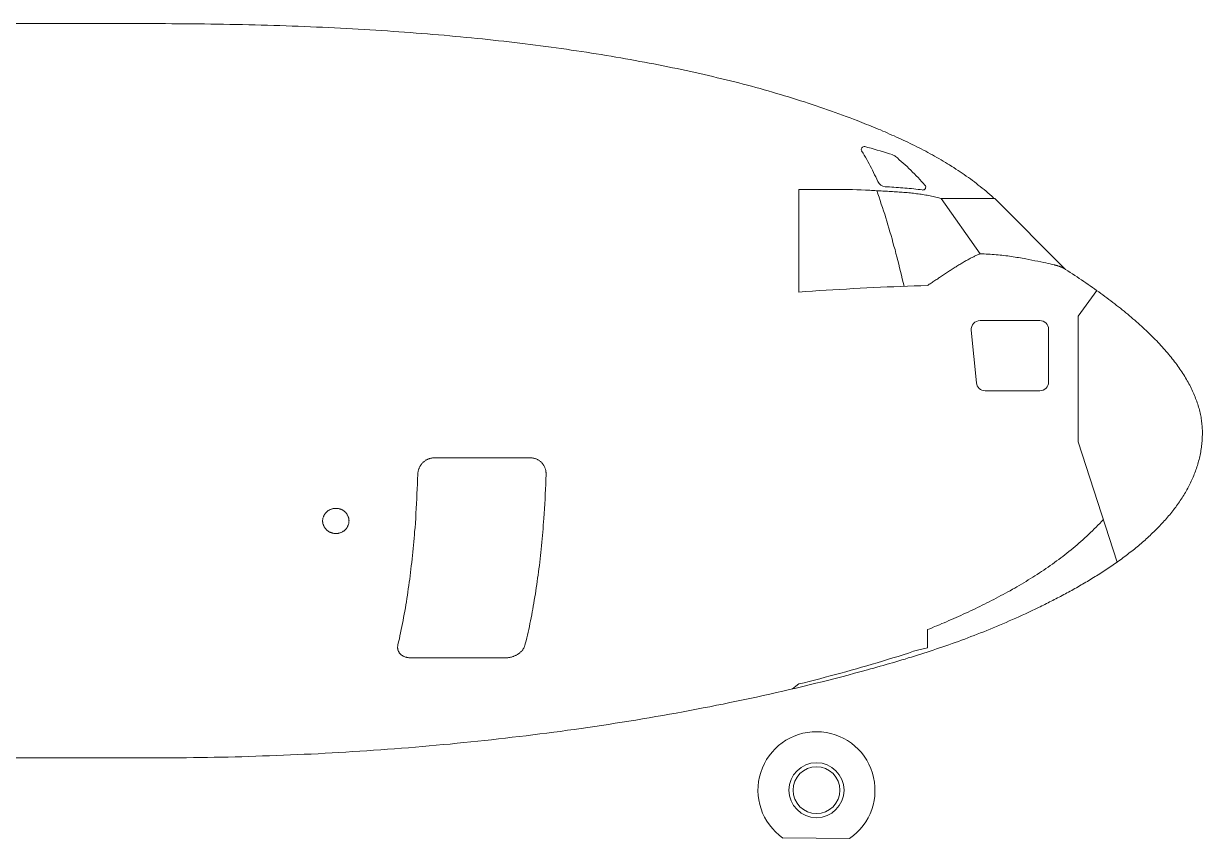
# Model space of a CAD drawing. Header units: millimetres. Extents: x -49665 to 3353, y -2 to 17032.
# Drawn here: x -6883 to 3353, y -2 to 7073 of the extents above; entities that cross this region are included whole.
import ezdxf

# ---------------------------------------------------------------- set-up
doc = ezdxf.new("R2010")
doc.units = ezdxf.units.MM
doc.layers.add('ceco.net 195', color=7, linetype='Continuous', lineweight=5)

msp = doc.modelspace()

# ---------------------------------------------------------------- linework, layer by layer
at = {"layer": 'ceco.net 195', "linetype": 'Continuous'}
for p, q in [((-8603, 7073), (-5766, 7073)), ((-152, 5631), (-152, 4742)), ((1423, 5074), (1086, 5554)), ((1086, 5554), (1550, 5554)), ((1550, 5554), (2165, 4938)), ((2274, 4533), (2435, 4756)), ((2274, 3441), (2274, 4533)), ((1346, 4411), (1390, 3954)), ((1422, 4495), (1941, 4495)), ((2017, 3961), (2017, 4418)), ((1466, 3885), (1941, 3885)), ((2274, 3441), (2612, 2398)), ((-3316, 3303), (-2482, 3303)), ((2586, 2479), (2586, 2479)), ((965, 1811), (965, 1653)), ((-2700, 1566), (-3518, 1566)), ((-14115, 697), (-5766, 697))]:
    msp.add_line(p, q, dxfattribs=at)
at = {"layer": 'ceco.net 195'}
for p, q in [((-152, 1339), (-205, 1297)), ((-290, 2), (290, -2))]:
    msp.add_line(p, q, dxfattribs=at)
at = {"layer": 'ceco.net 195', "linetype": 'Continuous'}
for points in [[(-5766, 7073), (-5708, 7073), (-5651, 7073), (-5595, 7072), (-5538, 7072), (-5481, 7072), (-5425, 7071), (-5369, 7071), (-5313, 7070), (-5258, 7069), (-5202, 7068), (-5147, 7067), (-5092, 7066), (-5037, 7065), (-4982, 7064), (-4927, 7063), (-4873, 7061), (-4819, 7060), (-4765, 7058), (-4711, 7057), (-4657, 7055), (-4604, 7053), (-4551, 7051), (-4498, 7049), (-4445, 7047), (-4392, 7045), (-4339, 7043), (-4287, 7041), (-4235, 7038), (-4183, 7036), (-4131, 7033), (-4080, 7030), (-4028, 7027), (-3977, 7025), (-3926, 7022), (-3875, 7019), (-3825, 7015), (-3774, 7012), (-3724, 7009), (-3674, 7005), (-3624, 7002), (-3574, 6998), (-3525, 6995), (-3475, 6991), (-3426, 6987), (-3377, 6983), (-3329, 6979), (-3280, 6975), (-3232, 6971), (-3183, 6967), (-3135, 6962), (-3088, 6958), (-3040, 6953), (-2993, 6948), (-2945, 6944), (-2898, 6939), (-2851, 6934), (-2805, 6929), (-2758, 6924), (-2712, 6919), (-2666, 6913), (-2620, 6908), (-2574, 6903), (-2528, 6897), (-2483, 6892), (-2438, 6886), (-2393, 6880), (-2348, 6874), (-2303, 6868), (-2259, 6862), (-2215, 6856), (-2170, 6850), (-2127, 6843), (-2083, 6837), (-2039, 6830), (-1996, 6824), (-1953, 6817), (-1910, 6810), (-1867, 6804), (-1825, 6797), (-1782, 6790), (-1740, 6782), (-1698, 6775), (-1656, 6768), (-1615, 6761), (-1573, 6753), (-1532, 6745), (-1491, 6738), (-1450, 6730), (-1409, 6722), (-1369, 6714), (-1328, 6706), (-1288, 6698), (-1248, 6690), (-1208, 6682), (-1169, 6673), (-1129, 6665), (-1090, 6656), (-1051, 6648), (-1012, 6639), (-974, 6630), (-935, 6621), (-897, 6612), (-859, 6603), (-821, 6594), (-783, 6585), (-746, 6576), (-708, 6566), (-671, 6557), (-634, 6547), (-598, 6537), (-561, 6528), (-525, 6518), (-488, 6508), (-452, 6498), (-417, 6488), (-381, 6477), (-345, 6467), (-310, 6457), (-275, 6446), (-240, 6436), (-206, 6425), (-171, 6414), (-137, 6403), (-103, 6392), (-69, 6381), (-35, 6370), (-1, 6359), (32, 6348), (65, 6336), (98, 6325), (131, 6313), (164, 6302), (196, 6290), (229, 6278), (261, 6266), (293, 6254), (324, 6242), (356, 6230)], [(356, 6230), (376, 6222), (396, 6214), (416, 6206), (436, 6198), (456, 6190), (477, 6182), (497, 6174), (517, 6165), (537, 6157), (557, 6149), (577, 6140), (597, 6132), (617, 6123), (637, 6114), (657, 6105), (677, 6097), (696, 6088), (716, 6079), (736, 6070), (756, 6060), (775, 6051), (795, 6042), (815, 6032), (834, 6023), (854, 6013), (873, 6003), (893, 5994), (912, 5984), (931, 5974), (951, 5964), (970, 5953), (989, 5943), (1008, 5933), (1027, 5922), (1046, 5911), (1065, 5901), (1084, 5890), (1102, 5879), (1121, 5867), (1140, 5856), (1158, 5845), (1177, 5833), (1195, 5822), (1213, 5810), (1231, 5798), (1249, 5786), (1267, 5774), (1285, 5762), (1303, 5749), (1321, 5737), (1338, 5724), (1356, 5711), (1373, 5698), (1390, 5685), (1407, 5671), (1424, 5658), (1441, 5644), (1458, 5631), (1475, 5617), (1491, 5603), (1508, 5588), (1524, 5574), (1540, 5559)], [(394, 5967), (406, 5949), (417, 5930), (427, 5912), (438, 5893), (449, 5875), (459, 5856), (469, 5837), (479, 5818), (488, 5799), (498, 5780), (507, 5761), (516, 5741), (525, 5722), (534, 5702)], [(422, 6005), (449, 5998), (476, 5990), (503, 5983), (529, 5975), (556, 5967), (583, 5960), (609, 5951), (635, 5943), (662, 5935)], [(687, 5920), (704, 5906), (721, 5891), (738, 5876), (755, 5861), (771, 5846), (788, 5831), (804, 5815), (820, 5800), (836, 5784), (852, 5768), (868, 5752), (884, 5736), (899, 5720), (914, 5703), (929, 5687), (944, 5670)], [(-152, 5631), (-113, 5632), (-74, 5632), (-35, 5633), (4, 5633), (43, 5633), (82, 5633), (121, 5633), (160, 5633), (199, 5633), (237, 5632), (276, 5631), (314, 5631), (352, 5630), (390, 5629), (428, 5627), (466, 5626)], [(921, 5628), (903, 5631), (884, 5633), (865, 5635), (846, 5638), (827, 5640), (808, 5641), (789, 5643), (770, 5645), (751, 5646), (732, 5648), (713, 5649), (694, 5651), (675, 5652), (656, 5653), (637, 5654), (618, 5655), (599, 5656)], [(1086, 5554), (1074, 5557), (1063, 5560), (1051, 5564), (1039, 5567), (1027, 5569), (1014, 5572), (1002, 5575), (989, 5577), (977, 5580), (964, 5582), (951, 5584), (938, 5587), (925, 5589), (912, 5591), (898, 5592), (885, 5594), (871, 5596), (858, 5597), (844, 5599), (830, 5600), (817, 5602), (803, 5603), (789, 5605), (775, 5606), (761, 5607), (747, 5608), (733, 5609), (719, 5610), (705, 5611), (691, 5612), (677, 5613), (662, 5614), (648, 5615), (634, 5616), (620, 5617), (606, 5618), (592, 5618), (578, 5619), (564, 5620), (550, 5621), (536, 5622), (522, 5622), (508, 5623), (494, 5624), (480, 5625), (466, 5626)], [(762, 4792), (755, 4824), (747, 4856), (740, 4888), (732, 4920), (724, 4952), (716, 4983), (708, 5015), (700, 5047), (692, 5078), (684, 5110), (675, 5141), (666, 5172), (658, 5203), (649, 5234), (640, 5265), (631, 5296), (622, 5326), (613, 5357), (603, 5387), (594, 5417), (584, 5447), (575, 5477), (565, 5506), (555, 5536), (545, 5565), (535, 5594), (525, 5623)], [(1423, 5074), (1418, 5072), (1412, 5070), (1406, 5067), (1399, 5065), (1393, 5062), (1387, 5059), (1380, 5056), (1373, 5053), (1367, 5049), (1360, 5046), (1353, 5043), (1346, 5039), (1339, 5035), (1331, 5031), (1324, 5027), (1317, 5023), (1309, 5019), (1302, 5015), (1294, 5010), (1286, 5006), (1278, 5001), (1271, 4997), (1263, 4992), (1255, 4987), (1247, 4982), (1238, 4977), (1230, 4972), (1222, 4967), (1214, 4962), (1206, 4957), (1197, 4952), (1189, 4946), (1181, 4941), (1172, 4936), (1164, 4930), (1156, 4925), (1147, 4919), (1139, 4914), (1130, 4908), (1122, 4903), (1113, 4897), (1105, 4892), (1097, 4886), (1088, 4880), (1080, 4875), (1071, 4869), (1063, 4864), (1055, 4858), (1046, 4852), (1038, 4847), (1030, 4841), (1022, 4836), (1013, 4830), (1005, 4825), (997, 4819), (989, 4814), (981, 4809), (973, 4803), (965, 4798)], [(1423, 5074), (1441, 5074), (1459, 5073), (1476, 5072), (1494, 5071), (1511, 5070), (1528, 5069), (1545, 5068), (1562, 5066), (1579, 5065), (1596, 5063), (1612, 5061), (1629, 5060), (1645, 5057), (1662, 5055), (1678, 5053), (1694, 5051), (1710, 5048), (1726, 5046), (1742, 5043), (1757, 5041), (1773, 5038), (1789, 5035), (1804, 5032), (1820, 5029)], [(1820, 5029), (1846, 5024), (1872, 5019), (1898, 5014), (1924, 5009), (1950, 5004), (1975, 4999)], [(1975, 4999), (1994, 4995), (2013, 4990), (2031, 4986), (2049, 4982), (2068, 4977)], [(2068, 4977), (2072, 4976), (2076, 4975), (2079, 4974), (2083, 4973), (2086, 4972), (2090, 4971), (2093, 4971), (2096, 4970), (2099, 4969), (2102, 4968), (2104, 4967), (2107, 4966), (2109, 4966), (2112, 4965), (2114, 4964), (2117, 4963), (2119, 4962), (2121, 4961), (2124, 4960), (2126, 4959), (2129, 4958), (2131, 4957), (2134, 4956), (2136, 4955), (2139, 4954), (2141, 4952), (2144, 4951), (2147, 4949)], [(2147, 4949), (2149, 4948), (2152, 4947), (2154, 4946), (2157, 4944), (2159, 4942), (2162, 4940), (2165, 4938)], [(2165, 4939), (2185, 4926), (2205, 4913), (2225, 4900), (2245, 4887), (2265, 4873), (2284, 4860), (2303, 4847), (2323, 4834), (2342, 4821), (2361, 4808), (2379, 4795), (2398, 4782), (2416, 4769), (2434, 4756), (2453, 4743), (2471, 4730), (2488, 4717), (2506, 4704), (2523, 4691), (2541, 4678), (2558, 4665), (2575, 4652), (2592, 4639), (2608, 4626), (2625, 4613), (2641, 4601), (2657, 4588), (2673, 4575), (2689, 4562), (2704, 4549), (2720, 4536), (2735, 4523), (2750, 4510), (2765, 4497), (2780, 4484), (2795, 4471), (2809, 4458), (2823, 4445), (2837, 4433), (2851, 4420), (2865, 4407), (2879, 4394), (2892, 4381), (2905, 4368), (2918, 4355), (2931, 4342), (2944, 4329), (2956, 4317), (2968, 4304), (2980, 4291), (2992, 4278), (3004, 4265), (3016, 4252), (3027, 4240), (3038, 4227), (3049, 4214), (3060, 4201), (3071, 4188), (3081, 4176), (3091, 4163), (3101, 4150), (3111, 4137), (3121, 4124), (3130, 4112), (3140, 4099), (3149, 4086), (3158, 4073), (3166, 4061), (3175, 4048), (3183, 4035), (3191, 4022), (3199, 4010), (3207, 3997), (3214, 3984), (3222, 3971), (3229, 3959), (3236, 3946), (3243, 3933), (3249, 3921), (3255, 3908), (3262, 3895), (3268, 3882), (3273, 3870), (3279, 3857), (3284, 3844), (3289, 3832), (3294, 3819), (3299, 3806), (3304, 3794), (3308, 3781), (3312, 3768), (3316, 3756), (3320, 3743), (3324, 3731), (3327, 3718), (3330, 3705), (3333, 3693), (3336, 3680), (3338, 3668), (3341, 3655), (3343, 3642), (3345, 3630), (3346, 3617), (3348, 3605), (3349, 3592), (3350, 3580), (3351, 3567), (3352, 3554), (3353, 3542), (3353, 3529), (3353, 3517)], [(-152, 4742), (-93, 4746), (-34, 4750), (26, 4754), (85, 4758), (144, 4761), (203, 4765), (262, 4768), (321, 4772), (380, 4775), (439, 4778), (498, 4781), (557, 4783), (615, 4786), (674, 4788), (732, 4791), (791, 4793), (849, 4795), (907, 4796), (965, 4798)], [(3353, 3517), (3353, 3503), (3352, 3489), (3352, 3475), (3351, 3462), (3350, 3448), (3349, 3434), (3347, 3421), (3346, 3407), (3344, 3394), (3342, 3380), (3340, 3367), (3338, 3354), (3335, 3340), (3333, 3327), (3330, 3314), (3327, 3301), (3324, 3288), (3320, 3275), (3317, 3262), (3313, 3249), (3309, 3236), (3305, 3224), (3301, 3211), (3296, 3198), (3292, 3186), (3287, 3173), (3282, 3161), (3277, 3148), (3272, 3136), (3267, 3123), (3261, 3111), (3256, 3099), (3250, 3086), (3244, 3074), (3238, 3062), (3231, 3050), (3225, 3038), (3218, 3026), (3212, 3014), (3205, 3002), (3198, 2991), (3191, 2979), (3184, 2967), (3176, 2956), (3169, 2944), (3161, 2932), (3153, 2921), (3145, 2910), (3137, 2898), (3129, 2887), (3121, 2875), (3112, 2864), (3104, 2853), (3095, 2842), (3086, 2831), (3078, 2820), (3069, 2809), (3059, 2798), (3050, 2787), (3041, 2776), (3031, 2765), (3022, 2755), (3012, 2744), (3002, 2733), (2992, 2723), (2982, 2712), (2972, 2702), (2962, 2691), (2952, 2681), (2941, 2670), (2931, 2660), (2920, 2650), (2909, 2640), (2899, 2629), (2888, 2619), (2877, 2609), (2866, 2599), (2855, 2589), (2843, 2579), (2832, 2570), (2821, 2560), (2809, 2550), (2798, 2540), (2786, 2531), (2774, 2521), (2762, 2511), (2751, 2502), (2739, 2492), (2727, 2483), (2715, 2474), (2702, 2464), (2690, 2455), (2678, 2446), (2666, 2437), (2653, 2427), (2641, 2418), (2628, 2409), (2616, 2400), (2603, 2391), (2590, 2383), (2577, 2374), (2565, 2365), (2552, 2356), (2539, 2347), (2526, 2339), (2513, 2330), (2500, 2322), (2487, 2313), (2474, 2305), (2461, 2296), (2447, 2288), (2434, 2279), (2421, 2271), (2407, 2263), (2394, 2255), (2381, 2247), (2367, 2238), (2354, 2230), (2340, 2222), (2327, 2214), (2313, 2206), (2300, 2199), (2286, 2191), (2273, 2183), (2259, 2175), (2245, 2168), (2232, 2160), (2218, 2152), (2205, 2145), (2191, 2137), (2177, 2130), (2163, 2122), (2150, 2115), (2136, 2108), (2122, 2100), (2109, 2093), (2095, 2086), (2081, 2079), (2067, 2072), (2054, 2065), (2040, 2058), (2026, 2051), (2013, 2044), (1999, 2037), (1985, 2030), (1972, 2023), (1958, 2017), (1944, 2010), (1931, 2003)], [(-3460, 3158), (-3460, 3164), (-3460, 3169), (-3459, 3175), (-3458, 3180), (-3457, 3185), (-3456, 3191), (-3454, 3196), (-3453, 3201), (-3451, 3206), (-3449, 3211), (-3447, 3216), (-3445, 3221), (-3442, 3226), (-3439, 3231), (-3437, 3235), (-3434, 3240), (-3430, 3244), (-3427, 3249), (-3424, 3253), (-3420, 3257), (-3416, 3261), (-3412, 3265), (-3408, 3268), (-3404, 3272), (-3400, 3275), (-3396, 3278), (-3391, 3281), (-3387, 3284), (-3382, 3286), (-3377, 3289), (-3372, 3291), (-3367, 3293), (-3362, 3295), (-3357, 3297), (-3352, 3298), (-3347, 3299), (-3342, 3301), (-3337, 3301), (-3331, 3302), (-3326, 3303), (-3321, 3303), (-3316, 3303)], [(-2346, 3157), (-2346, 3163), (-2346, 3168), (-2346, 3174), (-2347, 3179), (-2347, 3184), (-2348, 3190), (-2349, 3195), (-2351, 3200), (-2352, 3205), (-2354, 3210), (-2356, 3215), (-2358, 3220), (-2360, 3225), (-2362, 3230), (-2365, 3235), (-2368, 3239), (-2370, 3244), (-2374, 3248), (-2377, 3252), (-2380, 3256), (-2384, 3260), (-2387, 3264), (-2391, 3268), (-2395, 3271), (-2399, 3274), (-2403, 3278), (-2408, 3281), (-2412, 3283), (-2417, 3286), (-2421, 3289), (-2426, 3291), (-2431, 3293), (-2436, 3295), (-2441, 3297), (-2446, 3298), (-2451, 3299), (-2456, 3300), (-2461, 3301), (-2466, 3302), (-2471, 3303), (-2477, 3303), (-2482, 3303)], [(-3484, 2694), (-3481, 2736), (-3478, 2778), (-3476, 2821), (-3473, 2863), (-3471, 2905), (-3469, 2947), (-3467, 2989), (-3465, 3032), (-3463, 3074), (-3462, 3116), (-3460, 3158)], [(-2365, 2776), (-2362, 2819), (-2360, 2861), (-2357, 2903), (-2355, 2945), (-2353, 2988), (-2351, 3030), (-2349, 3072), (-2347, 3115), (-2346, 3157)], [(-4057, 2755), (-4058, 2750), (-4058, 2746), (-4058, 2741), (-4059, 2736), (-4060, 2732), (-4061, 2727), (-4062, 2723), (-4064, 2719), (-4066, 2714), (-4067, 2710), (-4070, 2706), (-4072, 2702), (-4074, 2698), (-4077, 2694), (-4080, 2690), (-4082, 2686), (-4086, 2683), (-4089, 2679), (-4092, 2676), (-4096, 2673), (-4099, 2670), (-4103, 2667), (-4107, 2665), (-4111, 2662), (-4115, 2660), (-4120, 2657), (-4124, 2655), (-4128, 2654), (-4133, 2652), (-4137, 2650), (-4142, 2649), (-4147, 2648), (-4151, 2647), (-4156, 2646), (-4161, 2646), (-4166, 2645), (-4171, 2645), (-4175, 2645), (-4180, 2646), (-4185, 2646), (-4190, 2647), (-4194, 2648), (-4199, 2649), (-4204, 2650), (-4208, 2651), (-4213, 2653), (-4217, 2654), (-4222, 2656), (-4226, 2658), (-4230, 2661), (-4234, 2663), (-4238, 2666), (-4242, 2669), (-4246, 2672), (-4250, 2675), (-4253, 2678), (-4256, 2681), (-4259, 2685), (-4262, 2688), (-4265, 2692), (-4268, 2696), (-4271, 2700), (-4273, 2704), (-4275, 2708), (-4277, 2712), (-4279, 2716), (-4280, 2721), (-4282, 2725), (-4283, 2730), (-4284, 2734), (-4285, 2739), (-4285, 2743), (-4286, 2748), (-4286, 2752), (-4286, 2757), (-4286, 2762), (-4285, 2766), (-4285, 2771), (-4284, 2775), (-4283, 2780), (-4282, 2784), (-4280, 2789), (-4279, 2793), (-4277, 2797), (-4275, 2802), (-4273, 2806), (-4271, 2810), (-4268, 2814), (-4265, 2818), (-4262, 2821), (-4259, 2825), (-4256, 2828), (-4253, 2832), (-4250, 2835), (-4246, 2838), (-4242, 2841), (-4238, 2844), (-4234, 2846), (-4230, 2849), (-4226, 2851), (-4222, 2853), (-4217, 2855), (-4213, 2857), (-4208, 2858), (-4204, 2860), (-4199, 2861), (-4194, 2862), (-4190, 2863), (-4185, 2864), (-4180, 2864), (-4175, 2864), (-4171, 2864), (-4166, 2864), (-4161, 2864), (-4156, 2863), (-4151, 2863), (-4147, 2862), (-4142, 2860), (-4137, 2859), (-4133, 2858), (-4128, 2856), (-4124, 2854), (-4120, 2852), (-4115, 2850), (-4111, 2848), (-4107, 2845), (-4103, 2842), (-4099, 2840), (-4096, 2837), (-4092, 2833), (-4089, 2830), (-4086, 2827), (-4082, 2823), (-4080, 2820), (-4077, 2816), (-4074, 2812), (-4072, 2808), (-4070, 2804), (-4067, 2800), (-4066, 2795), (-4064, 2791), (-4062, 2787), (-4061, 2782), (-4060, 2778), (-4059, 2773), (-4058, 2769), (-4058, 2764), (-4058, 2759), (-4057, 2755)], [(-2365, 2776), (-2367, 2746), (-2370, 2717), (-2372, 2687), (-2374, 2657), (-2377, 2628), (-2380, 2598), (-2382, 2569), (-2385, 2540), (-2388, 2511), (-2391, 2482), (-2394, 2454), (-2397, 2425), (-2401, 2397), (-2404, 2368), (-2408, 2340), (-2411, 2312), (-2415, 2285), (-2419, 2257), (-2423, 2230), (-2426, 2202), (-2431, 2175), (-2435, 2148), (-2439, 2121), (-2443, 2095), (-2448, 2068), (-2452, 2042), (-2457, 2016), (-2461, 1990), (-2466, 1965)], [(2493, 2766), (2477, 2750), (2462, 2733), (2446, 2717), (2430, 2701), (2414, 2685), (2398, 2669), (2382, 2653), (2365, 2638), (2349, 2622), (2332, 2607), (2315, 2592), (2298, 2577), (2281, 2562), (2264, 2547), (2247, 2532), (2230, 2518), (2212, 2504), (2194, 2489), (2177, 2475), (2159, 2461), (2141, 2447), (2123, 2434), (2105, 2420), (2087, 2407), (2068, 2393), (2050, 2380), (2031, 2367), (2013, 2354), (1994, 2341), (1975, 2328), (1956, 2315), (1937, 2303), (1918, 2290), (1899, 2278), (1880, 2266), (1860, 2254), (1841, 2242), (1822, 2230), (1802, 2218), (1783, 2206), (1763, 2195), (1743, 2183), (1723, 2172), (1704, 2161), (1684, 2149), (1664, 2138), (1644, 2127), (1624, 2116), (1603, 2106), (1583, 2095), (1563, 2084), (1543, 2074), (1523, 2063), (1502, 2053), (1482, 2043), (1461, 2032), (1441, 2022), (1420, 2012), (1400, 2002), (1379, 1992), (1359, 1983), (1338, 1973), (1318, 1963), (1297, 1954), (1276, 1944), (1256, 1935), (1235, 1926), (1214, 1917), (1194, 1907), (1173, 1898), (1152, 1889), (1131, 1880), (1111, 1871), (1090, 1863), (1069, 1854), (1048, 1845), (1028, 1837), (1007, 1828), (986, 1819), (965, 1811)], [(-3484, 2694), (-3487, 2664), (-3489, 2634), (-3492, 2604), (-3494, 2574), (-3497, 2544), (-3500, 2514), (-3503, 2484), (-3506, 2454), (-3509, 2425), (-3512, 2395), (-3516, 2366), (-3519, 2337), (-3523, 2308), (-3526, 2279), (-3530, 2250), (-3534, 2222), (-3538, 2193), (-3542, 2165), (-3546, 2137), (-3550, 2109), (-3555, 2081), (-3559, 2053), (-3564, 2026), (-3568, 1999), (-3573, 1971)], [(-3603, 1811), (-3598, 1837), (-3593, 1863), (-3588, 1890), (-3583, 1917), (-3578, 1944), (-3573, 1971)], [(-2519, 1715), (-2513, 1739), (-2508, 1764), (-2502, 1788), (-2497, 1813), (-2491, 1838), (-2486, 1863), (-2481, 1888), (-2476, 1914), (-2471, 1939), (-2466, 1965)], [(1931, 2003), (1902, 1990), (1874, 1976), (1845, 1962), (1817, 1949), (1788, 1936), (1760, 1923), (1732, 1911), (1704, 1898), (1676, 1886), (1648, 1873), (1620, 1861), (1592, 1850), (1564, 1838), (1537, 1826), (1509, 1815), (1481, 1804), (1454, 1793), (1426, 1782), (1398, 1771), (1371, 1760), (1343, 1750), (1316, 1740), (1289, 1729), (1261, 1719), (1234, 1709), (1207, 1699), (1179, 1690), (1152, 1680), (1125, 1671), (1098, 1661), (1070, 1652), (1043, 1643), (1016, 1634), (989, 1625), (962, 1616), (934, 1607), (907, 1598), (880, 1590), (853, 1581), (826, 1573), (799, 1565), (772, 1556), (744, 1548), (717, 1540), (690, 1532), (663, 1524), (636, 1516), (608, 1508), (581, 1501), (554, 1493), (527, 1485), (499, 1477), (472, 1470), (445, 1462)], [(-3632, 1680), (-3626, 1705), (-3620, 1732), (-3615, 1758), (-3609, 1784), (-3603, 1811)], [(-3632, 1680), (-3633, 1675), (-3634, 1671), (-3634, 1667), (-3635, 1662), (-3635, 1658), (-3635, 1654), (-3635, 1650), (-3634, 1646), (-3633, 1641), (-3633, 1637), (-3631, 1633), (-3630, 1630), (-3629, 1626), (-3627, 1622), (-3625, 1618), (-3623, 1615), (-3621, 1611), (-3619, 1608), (-3616, 1605), (-3613, 1602), (-3610, 1599), (-3607, 1596), (-3604, 1593), (-3601, 1590), (-3597, 1588), (-3593, 1585), (-3590, 1583), (-3586, 1581), (-3581, 1579), (-3577, 1577), (-3573, 1575), (-3568, 1573), (-3564, 1572), (-3559, 1571), (-3554, 1569), (-3549, 1568), (-3544, 1568), (-3539, 1567), (-3534, 1566), (-3529, 1566), (-3523, 1566), (-3518, 1566)], [(-2529, 1676), (-2530, 1672), (-2532, 1668), (-2533, 1664), (-2535, 1660), (-2537, 1655), (-2539, 1651), (-2541, 1647), (-2544, 1643), (-2546, 1640), (-2549, 1636), (-2552, 1632), (-2555, 1628), (-2559, 1624), (-2562, 1621), (-2566, 1617), (-2570, 1614), (-2574, 1610), (-2578, 1607), (-2582, 1604), (-2586, 1601), (-2591, 1598), (-2595, 1595), (-2600, 1592), (-2605, 1590), (-2609, 1587), (-2614, 1585), (-2619, 1583), (-2625, 1580), (-2630, 1578), (-2635, 1577), (-2640, 1575), (-2646, 1573), (-2651, 1572), (-2656, 1571), (-2662, 1569), (-2667, 1568), (-2673, 1568), (-2678, 1567), (-2683, 1566), (-2689, 1566), (-2694, 1566), (-2700, 1566)], [(-2529, 1676), (-2524, 1695), (-2519, 1715)], [(965, 1653), (890, 1637), (845, 1623), (800, 1608), (755, 1593), (710, 1579), (665, 1565), (620, 1551), (575, 1537), (530, 1524), (485, 1510), (440, 1497), (394, 1484), (349, 1471), (304, 1458), (258, 1446), (213, 1433), (167, 1421), (122, 1409), (76, 1397), (31, 1385), (-15, 1373), (-61, 1361), (-106, 1350), (-152, 1339)], [(445, 1462), (389, 1447), (333, 1432), (277, 1417), (221, 1402), (165, 1388), (108, 1373), (52, 1359), (-5, 1345), (-61, 1331), (-118, 1318), (-175, 1304), (-232, 1291), (-289, 1277), (-346, 1264), (-404, 1251), (-461, 1239), (-519, 1226), (-576, 1213), (-634, 1201), (-692, 1189), (-749, 1177), (-807, 1165), (-865, 1154), (-924, 1142), (-982, 1131), (-1040, 1120), (-1098, 1109), (-1157, 1098), (-1215, 1087), (-1274, 1076), (-1333, 1066), (-1392, 1056), (-1450, 1046), (-1509, 1036), (-1568, 1026), (-1627, 1016), (-1686, 1007), (-1745, 998), (-1805, 988), (-1864, 979), (-1923, 971), (-1983, 962), (-2042, 953), (-2102, 945), (-2161, 937), (-2221, 928), (-2280, 920), (-2340, 913), (-2400, 905), (-2460, 897), (-2519, 890), (-2579, 883), (-2639, 876), (-2699, 869), (-2759, 862), (-2819, 855), (-2879, 849), (-2939, 842), (-2999, 836), (-3059, 830), (-3119, 824), (-3180, 818), (-3240, 813), (-3300, 807), (-3360, 802), (-3420, 796), (-3481, 791), (-3541, 786), (-3601, 782), (-3662, 777), (-3722, 772), (-3782, 768), (-3843, 764), (-3903, 760), (-3963, 756), (-4023, 752), (-4084, 748), (-4144, 744), (-4204, 741), (-4265, 738), (-4325, 734), (-4385, 731), (-4446, 729), (-4506, 726), (-4566, 723), (-4626, 721), (-4687, 718), (-4747, 716), (-4807, 714), (-4867, 712), (-4927, 710), (-4987, 708), (-5047, 707), (-5107, 705), (-5167, 704), (-5227, 703), (-5287, 702), (-5347, 701), (-5407, 700), (-5467, 699), (-5527, 698), (-5587, 698), (-5646, 698), (-5706, 697), (-5766, 697)]]:
    msp.add_lwpolyline(points, dxfattribs=at)
for radius in [239, 203]:
    msp.add_circle((2, 417), radius, dxfattribs=at)
for centre, radius, start, end in [((416, 5980), 25.4, 74.9696, 211.98), ((638, 5862), 76.2, 49.7854, 71.8538), ((604, 5732), 76.2, 203.4469, 266.8096), ((925, 5653), 25.4, 261.5919, 41.2121), ((1422, 4418), 76.2, 90, 185.5), ((1941, 4418), 76.2, 0, 90), ((1466, 3961), 76.2, 185.5, 270), ((1941, 3961), 76.2, 270, 0), ((2, 417), 508, 304.4775, 234.8545)]:
    msp.add_arc(centre, radius, start, end, dxfattribs=at)

doc.saveas('drawing.dxf')
